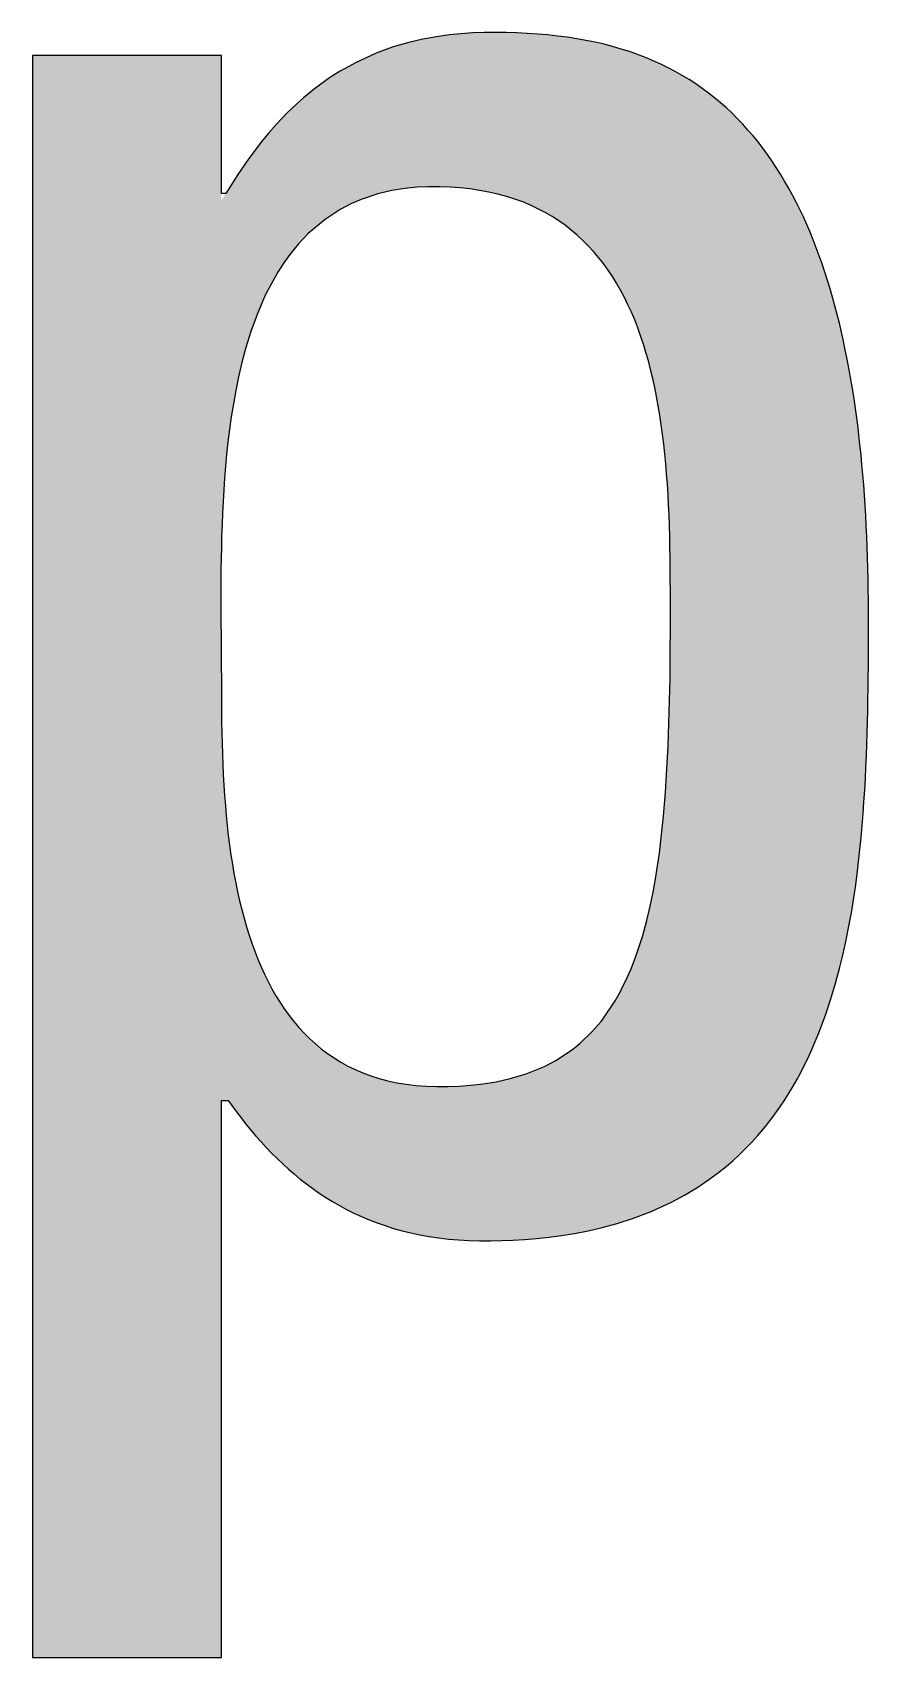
# Model space of a CAD drawing. Header units: metres. Extents: x 630750 to 860239, y 578133 to 726633.
# Drawn here: x 830199 to 832450, y 714967 to 719343 of the extents above; entities that cross this region are included whole.
import ezdxf

# ---------------------------------------------------------------- set-up
doc = ezdxf.new("R2010")
doc.units = ezdxf.units.M
doc.header["$LTSCALE"] = 300
doc.layers.add('001dmp-FORM', color=7, linetype='Continuous')

# ---------------------------------------------------------------- blocks, each defined once
blk = doc.blocks.new('xref-sheet(건축)')
at = {"layer": '001dmp-FORM'}
h = blk.add_hatch(color=253, dxfattribs=at)
h.paths.add_polyline_path([(7977.98, 5473.36), (7998.31, 5473.36), (7998.31, 5533.36), (7999.05, 5533.36), (7999.43, 5532.83), (7999.93, 5532.15), (8000.44, 5531.48), (8000.96, 5530.82), (8001.49, 5530.17), (8002.03, 5529.53), (8002.58, 5528.91), (8003.14, 5528.29), (8003.72, 5527.69), (8004.31, 5527.1), (8004.92, 5526.53), (8005.53, 5525.97), (8006.17, 5525.42), (8006.81, 5524.89), (8007.47, 5524.37), (8008.15, 5523.87), (8008.85, 5523.39), (8009.56, 5522.92), (8010.29, 5522.47), (8011.04, 5522.04), (8011.8, 5521.63), (8012.59, 5521.24), (8013.39, 5520.86), (8014.22, 5520.51), (8015.07, 5520.18), (8015.94, 5519.88), (8016.84, 5519.59), (8017.76, 5519.33), (8018.7, 5519.1), (8019.67, 5518.89), (8020.67, 5518.71), (8021.69, 5518.56), (8022.75, 5518.44), (8023.83, 5518.34), (8024.95, 5518.28), (8026.1, 5518.25), (8027.28, 5518.25), (8028.48, 5518.27), (8029.71, 5518.32), (8030.96, 5518.39), (8032.24, 5518.5), (8033.56, 5518.64), (8034.92, 5518.82), (8036.32, 5519.05), (8037.79, 5519.33), (8039.32, 5519.69), (8040.94, 5520.13), (8042.68, 5520.69), (8044.59, 5521.42), (8046.76, 5522.41), (8048.17, 5523.16), (8048.88, 5523.58), (8049.5, 5523.97), (8050.81, 5524.84), (8051.82, 5525.59), (8052.66, 5526.27), (8053.4, 5526.9), (8054.02, 5527.47), (8054.57, 5528.01), (8055.42, 5528.88), (8056.04, 5529.56), (8056.88, 5530.55), (8057.72, 5531.64), (8058.43, 5532.63), (8058.97, 5533.45), (8059.38, 5534.09), (8059.86, 5534.89), (8060.27, 5535.6), (8060.66, 5536.31), (8061.04, 5537.07), (8061.38, 5537.75), (8061.78, 5538.61), (8062.65, 5540.66), (8063.36, 5542.54), (8063.94, 5544.31), (8064.44, 5545.99), (8064.88, 5547.6), (8065.25, 5549.15), (8065.58, 5550.66), (8065.88, 5552.13), (8066.14, 5553.57), (8066.37, 5554.98), (8066.57, 5556.36), (8066.75, 5557.73), (8066.92, 5559.07), (8067.06, 5560.39), (8067.19, 5561.7), (8067.31, 5562.99), (8067.41, 5564.27), (8067.5, 5565.54), (8067.58, 5566.8), (8067.65, 5568.05), (8067.71, 5569.29), (8067.76, 5570.52), (8067.81, 5571.74), (8067.85, 5572.96), (8067.88, 5574.17), (8067.91, 5575.38), (8067.93, 5576.58), (8067.94, 5577.77), (8067.96, 5578.96), (8067.97, 5580.15), (8067.98, 5581.34), (8067.98, 5582.52), (8067.98, 5583.7), (8067.98, 5584.88), (8067.98, 5586.06), (8067.98, 5587.23), (8067.96, 5588.4), (8067.95, 5589.56), (8067.92, 5590.71), (8067.89, 5591.86), (8067.85, 5593), (8067.8, 5594.13), (8067.75, 5595.25), (8067.69, 5596.37), (8067.62, 5597.49), (8067.55, 5598.59), (8067.47, 5599.69), (8067.38, 5600.78), (8067.28, 5601.86), (8067.18, 5602.93), (8067.07, 5604), (8066.95, 5605.06), (8066.82, 5606.11), (8066.68, 5607.15), (8066.54, 5608.19), (8066.39, 5609.21), (8066.22, 5610.23), (8065.88, 5612.24), (8065.69, 5613.23), (8065.49, 5614.21), (8065.29, 5615.18), (8065.07, 5616.15), (8064.85, 5617.1), (8064.61, 5618.04), (8064.37, 5618.98), (8064.11, 5619.9), (8063.85, 5620.82), (8063.57, 5621.72), (8063.29, 5622.61), (8062.99, 5623.49), (8062.68, 5624.36), (8062.36, 5625.22), (8062.03, 5626.07), (8061.69, 5626.91), (8061.34, 5627.73), (8060.97, 5628.55), (8060.59, 5629.35), (8060.2, 5630.14), (8059.8, 5630.91), (8059.38, 5631.67), (8058.95, 5632.42), (8058.51, 5633.16), (8058.06, 5633.88), (8057.59, 5634.59), (8057.1, 5635.28), (8056.6, 5635.96), (8056.09, 5636.63), (8055.56, 5637.28), (8055.01, 5637.91), (8054.45, 5638.53), (8053.88, 5639.13), (8053.29, 5639.72), (8052.68, 5640.29), (8052.05, 5640.84), (8051.41, 5641.38), (8050.75, 5641.89), (8050.07, 5642.4), (8049.38, 5642.88), (8048.66, 5643.34), (8047.93, 5643.79), (8047.18, 5644.21), (8046.41, 5644.62), (8045.61, 5645.01), (8044.8, 5645.38), (8043.97, 5645.72), (8043.12, 5646.05), (8042.25, 5646.36), (8041.36, 5646.64), (8040.44, 5646.91), (8039.51, 5647.15), (8038.55, 5647.37), (8037.57, 5647.57), (8036.57, 5647.75), (8035.55, 5647.91), (8034.51, 5648.04), (8033.44, 5648.16), (8032.36, 5648.25), (8031.25, 5648.32), (8030.12, 5648.37), (8028.98, 5648.41), (8027.81, 5648.42), (8026.62, 5648.41), (8025.4, 5648.37), (8024.14, 5648.28), (8022.83, 5648.15), (8021.46, 5647.96), (8020.02, 5647.7), (8018.48, 5647.34), (8016.82, 5646.86), (8014.97, 5646.19), (8012.81, 5645.2), (8011.1, 5644.25), (8010.29, 5643.75), (8009.95, 5643.53), (8008.33, 5642.35), (8007.14, 5641.38), (8006.39, 5640.71), (8005.44, 5639.8), (8004.23, 5638.53), (8003.42, 5637.6), (8002.71, 5636.74), (8001.28, 5634.85), (8000.1, 5633.13), (7998.31, 5630.32), (7998.31, 5645.93), (7977.98, 5645.93)])
h.paths.add_polyline_path([(8004.42, 5622.67), (8003.04, 5620.11), (8002.15, 5618.04), (8001.48, 5616.2), (8000.95, 5614.49), (8000.52, 5612.88), (8000.16, 5611.34), (7999.86, 5609.86), (7999.6, 5608.42), (7999.38, 5607.02), (7999.19, 5605.65), (7999.02, 5604.31), (7998.88, 5602.99), (7998.76, 5601.69), (7998.66, 5600.41), (7998.57, 5599.14), (7998.5, 5597.89), (7998.43, 5596.65), (7998.38, 5595.42), (7998.34, 5594.2), (7998.31, 5592.99), (7998.29, 5591.79), (7998.27, 5590.6), (7998.26, 5589.41), (7998.26, 5588.22), (7998.26, 5587.05), (7998.26, 5585.87), (7998.27, 5584.62), (7998.28, 5583.53), (7998.36, 5572.74), (7998.38, 5571.85), (7998.42, 5570.71), (7998.46, 5569.57), (7998.52, 5568.45), (7998.58, 5567.33), (7998.65, 5566.23), (7998.74, 5565.14), (7998.84, 5564.05), (7998.94, 5562.98), (7999.06, 5561.92), (7999.2, 5560.88), (7999.34, 5559.84), (7999.5, 5558.82), (7999.67, 5557.82), (7999.86, 5556.83), (8000.06, 5555.85), (8000.27, 5554.88), (8000.5, 5553.94), (8000.75, 5553), (8001.01, 5552.09), (8001.29, 5551.19), (8001.59, 5550.31), (8001.9, 5549.44), (8002.23, 5548.6), (8002.58, 5547.77), (8002.95, 5546.96), (8003.34, 5546.17), (8003.75, 5545.4), (8004.18, 5544.65), (8004.63, 5543.92), (8005.1, 5543.21), (8005.6, 5542.53), (8006.11, 5541.87), (8006.65, 5541.23), (8007.22, 5540.62), (8007.81, 5540.03), (8008.43, 5539.47), (8009.07, 5538.93), (8009.74, 5538.42), (8010.44, 5537.95), (8011.17, 5537.5), (8011.93, 5537.08), (8012.72, 5536.69), (8013.55, 5536.34), (8014.41, 5536.02), (8015.3, 5535.73), (8016.23, 5535.49), (8017.2, 5535.28), (8018.21, 5535.11), (8019.26, 5534.98), (8020.36, 5534.9), (8021.5, 5534.86), (8022.68, 5534.87), (8023.9, 5534.91), (8025.17, 5535), (8026.5, 5535.15), (8027.91, 5535.38), (8029.42, 5535.72), (8031.11, 5536.22), (8033.1, 5537.03), (8034.32, 5537.67), (8036.1, 5538.86), (8036.92, 5539.52), (8038.23, 5540.79), (8039.19, 5541.89), (8039.37, 5542.13), (8040.72, 5544.11), (8041.27, 5545.09), (8041.4, 5545.34), (8042.01, 5546.6), (8042.42, 5547.54), (8042.91, 5548.79), (8043.13, 5549.43), (8043.68, 5551.15), (8044.12, 5552.77), (8044.48, 5554.31), (8044.79, 5555.79), (8045.05, 5557.23), (8045.27, 5558.63), (8045.47, 5560.01), (8045.63, 5561.36), (8045.78, 5562.68), (8045.91, 5563.99), (8046.03, 5565.28), (8046.13, 5566.56), (8046.21, 5567.83), (8046.29, 5569.08), (8046.35, 5570.32), (8046.41, 5571.56), (8046.46, 5572.79), (8046.5, 5574.01), (8046.54, 5575.22), (8046.57, 5576.43), (8046.6, 5577.64), (8046.62, 5578.84), (8046.63, 5580.03), (8046.65, 5581.22), (8046.65, 5582.41), (8046.66, 5583.59), (8046.66, 5584.78), (8046.66, 5585.95), (8046.66, 5587.13), (8046.66, 5588.31), (8046.65, 5589.48), (8046.65, 5590.65), (8046.63, 5591.81), (8046.61, 5592.97), (8046.58, 5594.12), (8046.55, 5595.27), (8046.51, 5596.41), (8046.46, 5597.53), (8046.4, 5598.65), (8046.33, 5599.76), (8046.25, 5600.86), (8046.16, 5601.95), (8046.05, 5603.02), (8045.94, 5604.08), (8045.81, 5605.14), (8045.67, 5606.17), (8045.52, 5607.2), (8045.35, 5608.21), (8045.17, 5609.21), (8044.97, 5610.19), (8044.76, 5611.15), (8044.53, 5612.1), (8044.29, 5613.04), (8044.02, 5613.96), (8043.75, 5614.86), (8043.45, 5615.74), (8043.14, 5616.61), (8042.81, 5617.45), (8042.46, 5618.28), (8042.09, 5619.09), (8041.7, 5619.88), (8041.29, 5620.65), (8040.86, 5621.4), (8040.41, 5622.13), (8039.94, 5622.83), (8039.44, 5623.52), (8038.93, 5624.18), (8038.39, 5624.82), (8037.82, 5625.43), (8037.24, 5626.02), (8036.62, 5626.59), (8035.99, 5627.13), (8035.32, 5627.65), (8034.63, 5628.13), (8033.91, 5628.6), (8033.17, 5629.03), (8032.4, 5629.43), (8031.59, 5629.81), (8030.76, 5630.16), (8029.9, 5630.47), (8029, 5630.75), (8028.08, 5631.01), (8027.12, 5631.23), (8026.12, 5631.41), (8025.1, 5631.56), (8024.03, 5631.68), (8022.93, 5631.76), (8021.8, 5631.8), (8020.62, 5631.8), (8019.39, 5631.75), (8018.08, 5631.62), (8016.68, 5631.4), (8015.14, 5631.03), (8013.37, 5630.44), (8012.32, 5629.99), (8011.11, 5629.36), (8009.47, 5628.29), (8007.65, 5626.75), (8006.62, 5625.66), (8005.68, 5624.52), (8005.03, 5623.61)], flags=16)
at = {"layer": '001dmp-FORM', "color": 253}
for points in [[(7977.98, 5645.93), (7977.98, 5473.36), (7998.31, 5473.36), (7998.31, 5533.36), (7999.05, 5533.36), (7999.43, 5532.83), (7999.93, 5532.15), (8000.44, 5531.48), (8000.96, 5530.82), (8001.49, 5530.17), (8002.03, 5529.53), (8002.58, 5528.91), (8003.14, 5528.29), (8003.72, 5527.69), (8004.31, 5527.1), (8004.92, 5526.53), (8005.53, 5525.97), (8006.17, 5525.42), (8006.81, 5524.89), (8007.47, 5524.37), (8008.15, 5523.87), (8008.85, 5523.39), (8009.56, 5522.92), (8010.29, 5522.47), (8011.04, 5522.04), (8011.8, 5521.63), (8012.59, 5521.24), (8013.39, 5520.86), (8014.22, 5520.51), (8015.07, 5520.18), (8015.94, 5519.88), (8016.84, 5519.59), (8017.76, 5519.33), (8018.7, 5519.1), (8019.67, 5518.89), (8020.67, 5518.71), (8021.69, 5518.56), (8022.75, 5518.44), (8023.83, 5518.34), (8024.95, 5518.28), (8026.1, 5518.25), (8027.28, 5518.25), (8028.48, 5518.27), (8029.71, 5518.32), (8030.96, 5518.39), (8032.24, 5518.5), (8033.56, 5518.64), (8034.92, 5518.82), (8036.32, 5519.05), (8037.79, 5519.33), (8039.32, 5519.69), (8040.94, 5520.13), (8042.68, 5520.69), (8044.59, 5521.42), (8046.76, 5522.41), (8048.17, 5523.16), (8048.88, 5523.58), (8049.5, 5523.97), (8050.81, 5524.84), (8051.82, 5525.59), (8052.66, 5526.27), (8053.4, 5526.9), (8054.02, 5527.47), (8054.57, 5528.01), (8055.42, 5528.88), (8056.04, 5529.56), (8056.88, 5530.55), (8057.72, 5531.64), (8058.43, 5532.63), (8058.97, 5533.45), (8059.38, 5534.09), (8059.86, 5534.89), (8060.27, 5535.6), (8060.66, 5536.31), (8061.04, 5537.07), (8061.38, 5537.75), (8061.78, 5538.61), (8062.65, 5540.66), (8063.36, 5542.54), (8063.94, 5544.31), (8064.44, 5545.99), (8064.88, 5547.6), (8065.25, 5549.15), (8065.58, 5550.66), (8065.88, 5552.13), (8066.14, 5553.57), (8066.37, 5554.98), (8066.57, 5556.36), (8066.75, 5557.73), (8066.92, 5559.07), (8067.06, 5560.39), (8067.19, 5561.7), (8067.31, 5562.99), (8067.41, 5564.27), (8067.5, 5565.54), (8067.58, 5566.8), (8067.65, 5568.05), (8067.71, 5569.29), (8067.76, 5570.52), (8067.81, 5571.74), (8067.85, 5572.96), (8067.88, 5574.17), (8067.91, 5575.38), (8067.93, 5576.58), (8067.94, 5577.77), (8067.96, 5578.96), (8067.97, 5580.15), (8067.98, 5581.34), (8067.98, 5582.52), (8067.98, 5583.7), (8067.98, 5584.88), (8067.98, 5586.06), (8067.98, 5587.23), (8067.96, 5588.4), (8067.95, 5589.56), (8067.92, 5590.71), (8067.89, 5591.86), (8067.85, 5593), (8067.8, 5594.13), (8067.75, 5595.25), (8067.69, 5596.37), (8067.62, 5597.49), (8067.55, 5598.59), (8067.47, 5599.69), (8067.38, 5600.78), (8067.28, 5601.86), (8067.18, 5602.93), (8067.07, 5604), (8066.95, 5605.06), (8066.82, 5606.11), (8066.68, 5607.15), (8066.54, 5608.19), (8066.39, 5609.21), (8066.22, 5610.23), (8065.88, 5612.24), (8065.69, 5613.23), (8065.49, 5614.21), (8065.29, 5615.18), (8065.07, 5616.15), (8064.85, 5617.1), (8064.61, 5618.04), (8064.37, 5618.98), (8064.11, 5619.9), (8063.85, 5620.82), (8063.57, 5621.72), (8063.29, 5622.61), (8062.99, 5623.49), (8062.68, 5624.36), (8062.36, 5625.22), (8062.03, 5626.07), (8061.69, 5626.91), (8061.34, 5627.73), (8060.97, 5628.55), (8060.59, 5629.35), (8060.2, 5630.14), (8059.8, 5630.91), (8059.38, 5631.67), (8058.95, 5632.42), (8058.51, 5633.16), (8058.06, 5633.88), (8057.59, 5634.59), (8057.1, 5635.28), (8056.6, 5635.96), (8056.09, 5636.63), (8055.56, 5637.28), (8055.01, 5637.91), (8054.45, 5638.53), (8053.88, 5639.13), (8053.29, 5639.72), (8052.68, 5640.29), (8052.05, 5640.84), (8051.41, 5641.38), (8050.75, 5641.89), (8050.07, 5642.4), (8049.38, 5642.88), (8048.66, 5643.34), (8047.93, 5643.79), (8047.18, 5644.21), (8046.41, 5644.62), (8045.61, 5645.01), (8044.8, 5645.38), (8043.97, 5645.72), (8043.12, 5646.05), (8042.25, 5646.36), (8041.36, 5646.64), (8040.44, 5646.91), (8039.51, 5647.15), (8038.55, 5647.37), (8037.57, 5647.57), (8036.57, 5647.75), (8035.55, 5647.91), (8034.51, 5648.04), (8033.44, 5648.16), (8032.36, 5648.25), (8031.25, 5648.32), (8030.12, 5648.37), (8028.98, 5648.41), (8027.81, 5648.42), (8026.62, 5648.41), (8025.4, 5648.37), (8024.14, 5648.28), (8022.83, 5648.15), (8021.46, 5647.96), (8020.02, 5647.7), (8018.48, 5647.34), (8016.82, 5646.86), (8014.97, 5646.19), (8012.81, 5645.2), (8011.1, 5644.25), (8010.29, 5643.75), (8009.95, 5643.53), (8008.33, 5642.35), (8007.14, 5641.38), (8006.39, 5640.71), (8005.44, 5639.8), (8004.23, 5638.53), (8003.42, 5637.6), (8002.71, 5636.74), (8001.28, 5634.85), (8000.1, 5633.13), (7998.78, 5631.06), (7998.31, 5631.06), (7998.31, 5645.93), (7977.98, 5645.93)], [(8004.42, 5622.67), (8003.04, 5620.11), (8002.15, 5618.04), (8001.48, 5616.2), (8000.95, 5614.49), (8000.52, 5612.88), (8000.16, 5611.34), (7999.86, 5609.86), (7999.6, 5608.42), (7999.38, 5607.02), (7999.19, 5605.65), (7999.02, 5604.31), (7998.88, 5602.99), (7998.76, 5601.69), (7998.66, 5600.41), (7998.57, 5599.14), (7998.5, 5597.89), (7998.43, 5596.65), (7998.38, 5595.42), (7998.34, 5594.2), (7998.31, 5592.99), (7998.29, 5591.79), (7998.27, 5590.6), (7998.26, 5589.41), (7998.26, 5588.22), (7998.26, 5587.05), (7998.26, 5585.87), (7998.27, 5584.7), (7998.28, 5583.53), (7998.28, 5582.36), (7998.29, 5581.19), (7998.3, 5580.02), (7998.31, 5578.85), (7998.31, 5577.67), (7998.31, 5576.49), (7998.32, 5575.32), (7998.33, 5574.16), (7998.35, 5573), (7998.38, 5571.85), (7998.42, 5570.71), (7998.46, 5569.57), (7998.52, 5568.45), (7998.58, 5567.33), (7998.65, 5566.23), (7998.74, 5565.14), (7998.84, 5564.05), (7998.94, 5562.98), (7999.06, 5561.92), (7999.2, 5560.88), (7999.34, 5559.84), (7999.5, 5558.82), (7999.67, 5557.82), (7999.86, 5556.83), (8000.06, 5555.85), (8000.27, 5554.88), (8000.5, 5553.94), (8000.75, 5553), (8001.01, 5552.09), (8001.29, 5551.19), (8001.59, 5550.31), (8001.9, 5549.44), (8002.23, 5548.6), (8002.58, 5547.77), (8002.95, 5546.96), (8003.34, 5546.17), (8003.75, 5545.4), (8004.18, 5544.65), (8004.63, 5543.92), (8005.1, 5543.21), (8005.6, 5542.53), (8006.11, 5541.87), (8006.65, 5541.23), (8007.22, 5540.62), (8007.81, 5540.03), (8008.43, 5539.47), (8009.07, 5538.93), (8009.74, 5538.42), (8010.44, 5537.95), (8011.17, 5537.5), (8011.93, 5537.08), (8012.72, 5536.69), (8013.55, 5536.34), (8014.41, 5536.02), (8015.3, 5535.73), (8016.23, 5535.49), (8017.2, 5535.28), (8018.21, 5535.11), (8019.26, 5534.98), (8020.36, 5534.9), (8021.5, 5534.86), (8022.68, 5534.87), (8023.9, 5534.91), (8025.17, 5535), (8026.5, 5535.15), (8027.91, 5535.38), (8029.42, 5535.72), (8031.11, 5536.22), (8033.1, 5537.03), (8034.32, 5537.67), (8036.1, 5538.86), (8036.92, 5539.52), (8038.23, 5540.79), (8039.19, 5541.89), (8039.37, 5542.13), (8040.72, 5544.11), (8041.27, 5545.09), (8041.4, 5545.34), (8042.01, 5546.6), (8042.42, 5547.54), (8042.91, 5548.79), (8043.13, 5549.43), (8043.68, 5551.15), (8044.12, 5552.77), (8044.48, 5554.31), (8044.79, 5555.79), (8045.05, 5557.23), (8045.27, 5558.63), (8045.47, 5560.01), (8045.63, 5561.36), (8045.78, 5562.68), (8045.91, 5563.99), (8046.03, 5565.28), (8046.13, 5566.56), (8046.21, 5567.83), (8046.29, 5569.08), (8046.35, 5570.32), (8046.41, 5571.56), (8046.46, 5572.79), (8046.5, 5574.01), (8046.54, 5575.22), (8046.57, 5576.43), (8046.6, 5577.64), (8046.62, 5578.84), (8046.63, 5580.03), (8046.65, 5581.22), (8046.65, 5582.41), (8046.66, 5583.59), (8046.66, 5584.78), (8046.66, 5585.95), (8046.66, 5587.13), (8046.66, 5588.31), (8046.65, 5589.48), (8046.65, 5590.65), (8046.63, 5591.81), (8046.61, 5592.97), (8046.58, 5594.12), (8046.55, 5595.27), (8046.51, 5596.41), (8046.46, 5597.53), (8046.4, 5598.65), (8046.33, 5599.76), (8046.25, 5600.86), (8046.16, 5601.95), (8046.05, 5603.02), (8045.94, 5604.08), (8045.81, 5605.14), (8045.67, 5606.17), (8045.52, 5607.2), (8045.35, 5608.21), (8045.17, 5609.21), (8044.97, 5610.19), (8044.76, 5611.15), (8044.53, 5612.1), (8044.29, 5613.04), (8044.02, 5613.96), (8043.75, 5614.86), (8043.45, 5615.74), (8043.14, 5616.61), (8042.81, 5617.45), (8042.46, 5618.28), (8042.09, 5619.09), (8041.7, 5619.88), (8041.29, 5620.65), (8040.86, 5621.4), (8040.41, 5622.13), (8039.94, 5622.83), (8039.44, 5623.52), (8038.93, 5624.18), (8038.39, 5624.82), (8037.82, 5625.43), (8037.24, 5626.02), (8036.62, 5626.59), (8035.99, 5627.13), (8035.32, 5627.65), (8034.63, 5628.13), (8033.91, 5628.6), (8033.17, 5629.03), (8032.4, 5629.43), (8031.59, 5629.81), (8030.76, 5630.16), (8029.9, 5630.47), (8029, 5630.75), (8028.08, 5631.01), (8027.12, 5631.23), (8026.12, 5631.41), (8025.1, 5631.56), (8024.03, 5631.68), (8022.93, 5631.76), (8021.8, 5631.8), (8020.62, 5631.8), (8019.39, 5631.75), (8018.08, 5631.62), (8016.68, 5631.4), (8015.14, 5631.03), (8013.37, 5630.44), (8012.32, 5629.99), (8011.11, 5629.36), (8009.47, 5628.29), (8007.65, 5626.75), (8006.62, 5625.66), (8005.68, 5624.52), (8005.03, 5623.61), (8004.42, 5622.67)]]:
    blk.add_lwpolyline(points, dxfattribs=at)

msp = doc.modelspace()

# ---------------------------------------------------------------- block references
at = {"xscale": 24.9999912600033, "yscale": 24.99999123637099, "zscale": 24.99999123690949}
msp.add_blockref('xref-sheet(건축)', (630750, 578132.8), dxfattribs=at)

doc.saveas('drawing.dxf')
